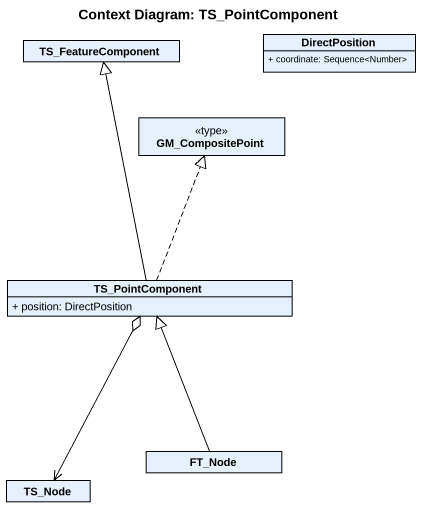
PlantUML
@startuml
title Context Diagram: TS_PointComponent
hide circle
hide empty members
skinparam classAttributeIconSize 0
class DirectPosition {
  + coordinate: Sequence<Number>
}
class TS_FeatureComponent
class GM_CompositePoint <<type>>
class TS_PointComponent {
  + position: DirectPosition
}
class TS_Node
class FT_Node
TS_PointComponent -up-|> TS_FeatureComponent
TS_PointComponent .up.|> GM_CompositePoint
TS_Node <-up-o TS_PointComponent
FT_Node -up-|> TS_PointComponent
@enduml
